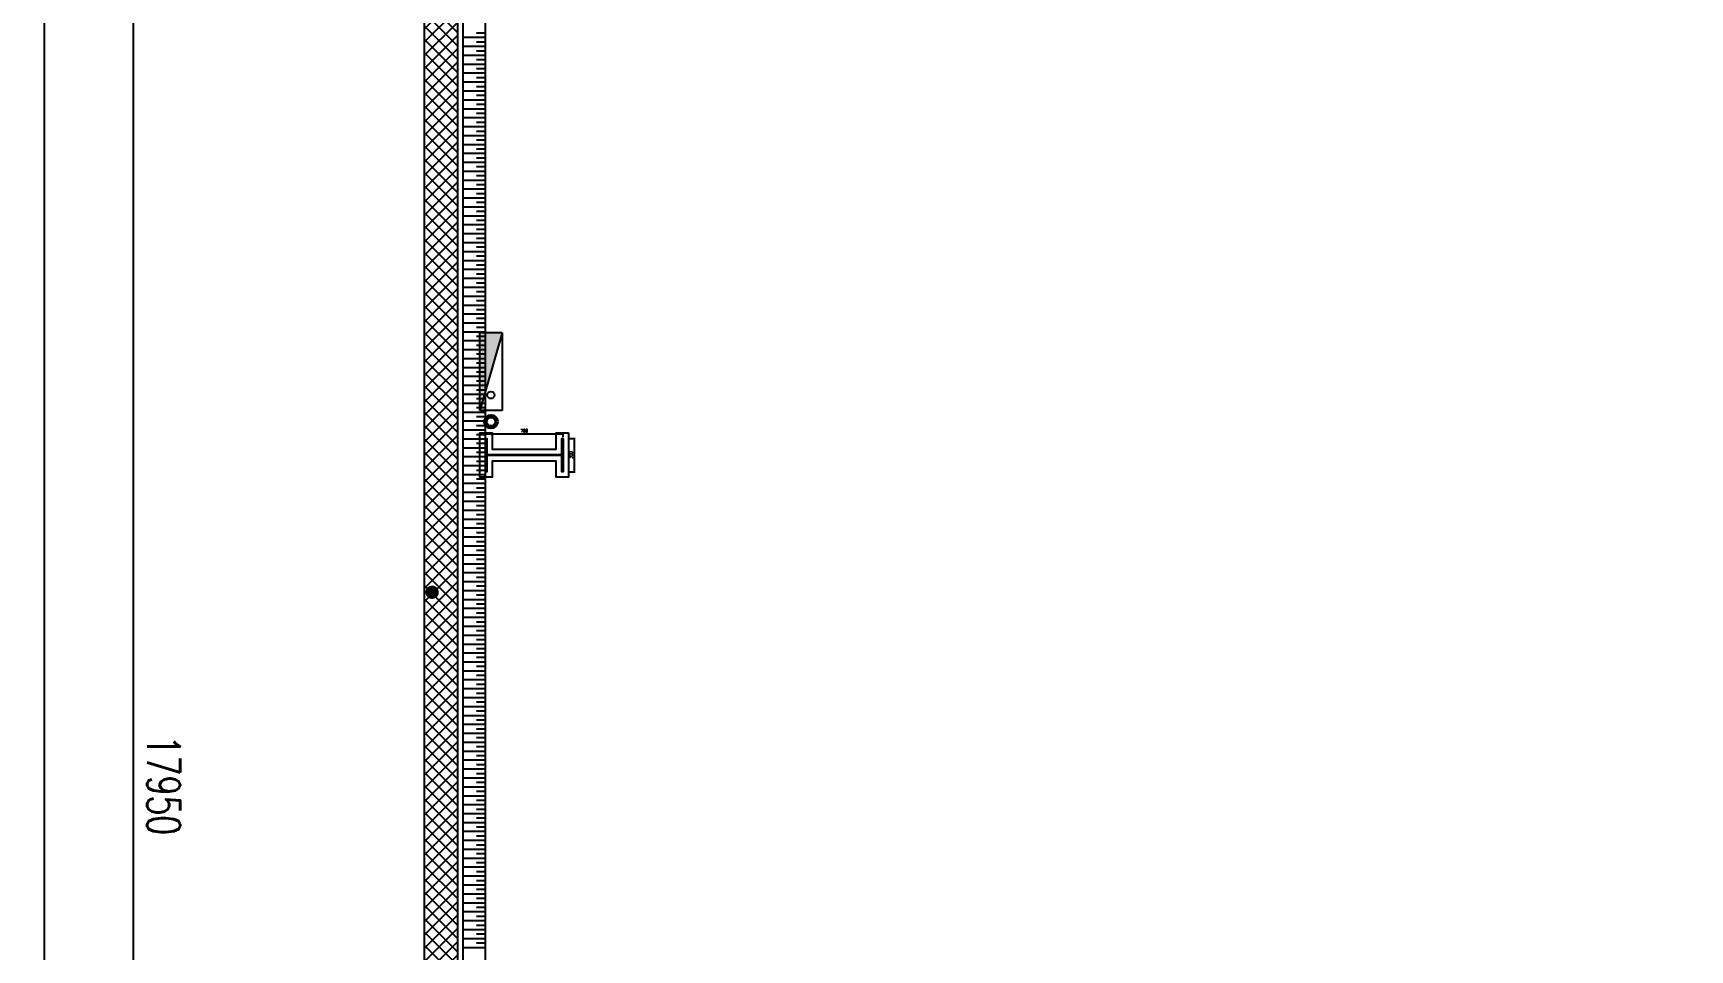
# Model space of a CAD drawing. Extents: x -474411 to 577939, y 0 to 1014176.
# Drawn here: x -317276 to -302360, y 556413 to 564670 of the extents above; entities that cross this region are included whole.
import ezdxf

# ---------------------------------------------------------------- set-up
doc = ezdxf.new("R2010")
doc.units = 0
doc.header["$LTSCALE"] = 1000
doc.header["$MEASUREMENT"] = 0
doc.layers.get('Defpoints').update_dxf_attribs({"color": 210})
for name, color, linetype in [('A-AXIS-D', 1, 'Continuous'), ('A-AXIS-DP', 126, 'Continuous'), ('A-HATCH-2', 251, 'Continuous'), ('A-LIN-V', 9, 'Continuous'), ('A-WINDOW', 140, 'Continuous'), ('AS-COLN', 6, 'Continuous'), ('AS-WALL', 40, 'Continuous'), ('AS-结构边线层', 200, 'Continuous'), ('DIM_SYMB', 3, 'Continuous'), ('PUB_HATCH', 8, 'Continuous'), ('SB_ZF消火栓', 10, 'Continuous')]:
    doc.layers.add(name, color=color, linetype=linetype)
doc.layers.add('LG-ZF消防', color=1, linetype='Continuous', lineweight=60)
doc.styles.add('_TCH_DIM_T3', font='SIMPLEX', dxfattribs={"width": 0.705882, "bigfont": 'GBCBIG'})
doc.styles.add('A-DIM_T3', font='SIMPLEX', dxfattribs={"width": 0.705882, "bigfont": 'GBCBIG'})
doc.dimstyles.new('_TCH_ARCH&&10', dxfattribs={"dimtxt": 29.75, "dimasz": 10, "dimexe": 10, "dimexo": 10, "dimgap": 12.625, "dimtad": 1, "dimdec": 0, "dimzin": 0, "dimdsep": 46, "dimtxsty": '_TCH_DIM_T3', "dimblk": 'ARCHTICK', "dimcen": 0.09, "dimclrt": 7, "dimazin": 2, "dimtfac": 1, "dimtdec": 0, "dimtix": 1, "dimtmove": 2, "dimatfit": 3, "dimfxl": 0, "dimtolj": 1, "dimtzin": 0, "dimarcsym": 0})
doc.dimstyles.new('A-DIM&&100', dxfattribs={"dimtxt": 297.5, "dimasz": 100, "dimexe": 100, "dimexo": 100, "dimgap": 126.25, "dimtad": 1, "dimdec": 0, "dimzin": 0, "dimdsep": 46, "dimtxsty": 'A-DIM_T3', "dimblk": 'ARCHTICK', "dimcen": 0.09, "dimclrt": 7, "dimazin": 2, "dimtfac": 1, "dimtdec": 0, "dimtix": 1, "dimtmove": 2, "dimatfit": 3, "dimfxl": 0, "dimtolj": 1, "dimtzin": 0, "dimarcsym": 0})

# ---------------------------------------------------------------- blocks, each defined once
blk = doc.blocks.new('43243')
at = {"layer": 'AS-结构边线层', "color": 8}
blk.add_lwpolyline([(-295987, 621120), (-313454, 567286), (-313454, 548520), (-281454, 548520), (-281454, 549070), (-279354, 549070), (-279354, 548520), (-277514, 548520), (-277514, 548350), (-263994, 548350), (-263994, 548520), (-254454, 548520), (-254454, 549070), (-252354, 549070)], dxfattribs=at)
blk = doc.blocks.new('_ArchTick')
at = {"color": 0, "linetype": 'ByBlock', "const_width": 0.4}
blk.add_lwpolyline([(-0.5, -0.5), (0.5, 0.5)], dxfattribs=at)
blk = doc.blocks.new('*D1353')
at = {"layer": 'A-AXIS-DP', "color": 0, "lineweight": -2}
for p, q in [((-312444, 561020), (-312395, 561020)), ((-312405, 561020), (-312405, 560720)), ((-312444, 560720), (-312395, 560720))]:
    blk.add_line(p, q, dxfattribs=at)
at = {"layer": 'Defpoints', "color": 0}
for p in [(-312454, 561020), (-312454, 560720), (-312405, 560720)]:
    blk.add_point(p, dxfattribs=at)
at = {"layer": 'A-AXIS-DP', "color": 0, "lineweight": -2, "xscale": 10, "yscale": 10, "zscale": 10}
for p, rotation in [((-312405, 561020), 90), ((-312405, 560720), 270)]:
    blk.add_blockref('_ArchTick', p, dxfattribs=dict(at, rotation=rotation))
at = {"layer": 'A-AXIS-DP', "color": 7, "insert": (-312433, 560870), "char_height": 29.8, "attachment_point": 5, "rotation": 90, "style": '_TCH_DIM_T3'}
blk.add_mtext('\\A1;300', dxfattribs=at)
blk = doc.blocks.new('*D1354')
at = {"layer": 'A-AXIS-DP', "color": 0, "lineweight": -2}
for p, q in [((-313204, 561030), (-313204, 561071)), ((-313204, 561061), (-312504, 561061)), ((-312504, 561030), (-312504, 561071))]:
    blk.add_line(p, q, dxfattribs=at)
at = {"layer": 'Defpoints', "color": 0}
for p in [(-313204, 561020), (-312504, 561061), (-312504, 561020)]:
    blk.add_point(p, dxfattribs=at)
at = {"layer": 'A-AXIS-DP', "color": 0, "lineweight": -2, "xscale": 10, "yscale": 10, "zscale": 10, "rotation": 180}
blk.add_blockref('_ArchTick', (-313204, 561061), dxfattribs=at)
at = {"layer": 'A-AXIS-DP', "color": 0, "lineweight": -2, "xscale": 10, "yscale": 10, "zscale": 10}
blk.add_blockref('_ArchTick', (-312504, 561061), dxfattribs=at)
at = {"layer": 'A-AXIS-DP', "color": 7, "insert": (-312854, 561089), "char_height": 29.8, "attachment_point": 5, "style": '_TCH_DIM_T3'}
blk.add_mtext('\\A1;700', dxfattribs=at)
blk = doc.blocks.new('34242343243')
at = {"color": 8}
for p, q in [((-313204, 564629), (-313404, 564629)), ((-313204, 564669), (-313284, 564669)), ((-313204, 564589), (-313284, 564589)), ((-313204, 564549), (-313404, 564549)), ((-313204, 564468), (-313404, 564468)), ((-313204, 564508), (-313284, 564508)), ((-313204, 564388), (-313404, 564388)), ((-313204, 564308), (-313404, 564308)), ((-313204, 564428), (-313284, 564428)), ((-313204, 564348), (-313284, 564348)), ((-313204, 564227), (-313404, 564227)), ((-313204, 564147), (-313404, 564147)), ((-313204, 564267), (-313284, 564267)), ((-313204, 564187), (-313284, 564187)), ((-313204, 564067), (-313404, 564067)), ((-313204, 563986), (-313404, 563986)), ((-313204, 564107), (-313284, 564107)), ((-313204, 564026), (-313284, 564026)), ((-313204, 563906), (-313404, 563906)), ((-313204, 563946), (-313284, 563946)), ((-313204, 563866), (-313284, 563866)), ((-313204, 563825), (-313404, 563825)), ((-313204, 563745), (-313404, 563745)), ((-313204, 563785), (-313284, 563785)), ((-313204, 563705), (-313284, 563705)), ((-313204, 563665), (-313404, 563665)), ((-313204, 563584), (-313404, 563584)), ((-313204, 563625), (-313284, 563625)), ((-313204, 563544), (-313284, 563544)), ((-313204, 563504), (-313404, 563504)), ((-313204, 563424), (-313404, 563424)), ((-313204, 563464), (-313284, 563464)), ((-313204, 563343), (-313404, 563343)), ((-313204, 563263), (-313404, 563263)), ((-313204, 563384), (-313284, 563384)), ((-313204, 563303), (-313284, 563303)), ((-313204, 563183), (-313404, 563183)), ((-313204, 563102), (-313404, 563102)), ((-313204, 563223), (-313284, 563223)), ((-313204, 563143), (-313284, 563143)), ((-313204, 563022), (-313404, 563022)), ((-313204, 562942), (-313404, 562942)), ((-313204, 563062), (-313284, 563062)), ((-313204, 562982), (-313284, 562982)), ((-313204, 562861), (-313404, 562861)), ((-313204, 562901), (-313284, 562901)), ((-313204, 562821), (-313284, 562821)), ((-313204, 562781), (-313404, 562781)), ((-313204, 562701), (-313404, 562701)), ((-313204, 562741), (-313284, 562741)), ((-313204, 562660), (-313284, 562660)), ((-313204, 562620), (-313404, 562620)), ((-313204, 562540), (-313404, 562540)), ((-313204, 562580), (-313284, 562580)), ((-313204, 562500), (-313284, 562500)), ((-313204, 562460), (-313404, 562460)), ((-313204, 562379), (-313404, 562379)), ((-313204, 562419), (-313284, 562419)), ((-313204, 562299), (-313404, 562299)), ((-313204, 562218), (-313404, 562218)), ((-313204, 562339), (-313284, 562339)), ((-313204, 562259), (-313284, 562259)), ((-313204, 562138), (-313404, 562138)), ((-313204, 562058), (-313404, 562058)), ((-313204, 562178), (-313284, 562178)), ((-313204, 562098), (-313284, 562098)), ((-313204, 561977), (-313404, 561977)), ((-313204, 561897), (-313404, 561897)), ((-313204, 562018), (-313284, 562018)), ((-313204, 561937), (-313284, 561937)), ((-313204, 561817), (-313404, 561817)), ((-313204, 561857), (-313284, 561857)), ((-313204, 561777), (-313284, 561777)), ((-313204, 561736), (-313404, 561736)), ((-313204, 561656), (-313404, 561656)), ((-313204, 561696), (-313284, 561696)), ((-313204, 561616), (-313284, 561616)), ((-313204, 561576), (-313404, 561576)), ((-313204, 561495), (-313404, 561495)), ((-313204, 561536), (-313284, 561536)), ((-313204, 561455), (-313284, 561455)), ((-313204, 561415), (-313404, 561415)), ((-313204, 561335), (-313404, 561335)), ((-313204, 561375), (-313284, 561375)), ((-313204, 561254), (-313404, 561254)), ((-313204, 561174), (-313404, 561174)), ((-313204, 561294), (-313284, 561294)), ((-313204, 561214), (-313284, 561214)), ((-313204, 561094), (-313404, 561094)), ((-313204, 561013), (-313404, 561013)), ((-313204, 561134), (-313284, 561134)), ((-313204, 561053), (-313284, 561053)), ((-313204, 560933), (-313404, 560933)), ((-313204, 560973), (-313284, 560973)), ((-313204, 560893), (-313284, 560893)), ((-313204, 560853), (-313404, 560853)), ((-313204, 560772), (-313404, 560772)), ((-313204, 560812), (-313284, 560812)), ((-313204, 560732), (-313284, 560732)), ((-313204, 560692), (-313404, 560692)), ((-313204, 560612), (-313404, 560612)), ((-313204, 560652), (-313284, 560652)), ((-313204, 560571), (-313284, 560571)), ((-313204, 560531), (-313404, 560531)), ((-313204, 560451), (-313404, 560451)), ((-313204, 560491), (-313284, 560491)), ((-313204, 560411), (-313284, 560411)), ((-313204, 560370), (-313404, 560370)), ((-313204, 560290), (-313404, 560290)), ((-313204, 560330), (-313284, 560330)), ((-313204, 560210), (-313404, 560210)), ((-313204, 560129), (-313404, 560129)), ((-313204, 560250), (-313284, 560250)), ((-313204, 560170), (-313284, 560170)), ((-313204, 560049), (-313404, 560049)), ((-313204, 559969), (-313404, 559969)), ((-313204, 560089), (-313284, 560089)), ((-313204, 560009), (-313284, 560009)), ((-313204, 559888), (-313404, 559888)), ((-313204, 559929), (-313284, 559929)), ((-313204, 559848), (-313284, 559848)), ((-313204, 559808), (-313404, 559808)), ((-313204, 559728), (-313404, 559728)), ((-313204, 559768), (-313284, 559768)), ((-313204, 559688), (-313284, 559688)), ((-313204, 559647), (-313404, 559647)), ((-313204, 559567), (-313404, 559567)), ((-313204, 559607), (-313284, 559607)), ((-313204, 559527), (-313284, 559527)), ((-313204, 559487), (-313404, 559487)), ((-313204, 559406), (-313404, 559406)), ((-313204, 559446), (-313284, 559446)), ((-313204, 559366), (-313284, 559366)), ((-313204, 559326), (-313404, 559326)), ((-313204, 559246), (-313404, 559246)), ((-313204, 559286), (-313284, 559286)), ((-313204, 559165), (-313404, 559165)), ((-313204, 559085), (-313404, 559085)), ((-313204, 559205), (-313284, 559205)), ((-313204, 559125), (-313284, 559125)), ((-313204, 559005), (-313404, 559005)), ((-313204, 558924), (-313404, 558924)), ((-313204, 559045), (-313284, 559045)), ((-313204, 558964), (-313284, 558964)), ((-313204, 558844), (-313404, 558844)), ((-313204, 558884), (-313284, 558884)), ((-313204, 558804), (-313284, 558804)), ((-313204, 558764), (-313404, 558764)), ((-313204, 558683), (-313404, 558683)), ((-313204, 558723), (-313284, 558723)), ((-313204, 558643), (-313284, 558643)), ((-313204, 558603), (-313404, 558603)), ((-313204, 558522), (-313404, 558522)), ((-313204, 558563), (-313284, 558563)), ((-313204, 558482), (-313284, 558482)), ((-313204, 558442), (-313404, 558442)), ((-313204, 558362), (-313404, 558362)), ((-313204, 558402), (-313284, 558402)), ((-313204, 558322), (-313284, 558322)), ((-313204, 558281), (-313404, 558281)), ((-313204, 558201), (-313404, 558201)), ((-313204, 558241), (-313284, 558241)), ((-313204, 558121), (-313404, 558121)), ((-313204, 558040), (-313404, 558040)), ((-313204, 558161), (-313284, 558161)), ((-313204, 558081), (-313284, 558081)), ((-313204, 557960), (-313404, 557960)), ((-313204, 557880), (-313404, 557880)), ((-313204, 558000), (-313284, 558000)), ((-313204, 557920), (-313284, 557920)), ((-313204, 557799), (-313404, 557799)), ((-313204, 557840), (-313284, 557840)), ((-313204, 557759), (-313284, 557759)), ((-313204, 557719), (-313404, 557719)), ((-313204, 557639), (-313404, 557639)), ((-313204, 557679), (-313284, 557679)), ((-313204, 557598), (-313284, 557598)), ((-313204, 557558), (-313404, 557558)), ((-313204, 557478), (-313404, 557478)), ((-313204, 557518), (-313284, 557518)), ((-313204, 557438), (-313284, 557438)), ((-313204, 557398), (-313404, 557398)), ((-313204, 557317), (-313404, 557317)), ((-313204, 557357), (-313284, 557357)), ((-313204, 557277), (-313284, 557277)), ((-313204, 557237), (-313404, 557237)), ((-313204, 557157), (-313404, 557157)), ((-313204, 557197), (-313284, 557197)), ((-313204, 557076), (-313404, 557076)), ((-313204, 556996), (-313404, 556996)), ((-313204, 557116), (-313284, 557116)), ((-313204, 557036), (-313284, 557036)), ((-313204, 556915), (-313404, 556915)), ((-313204, 556835), (-313404, 556835)), ((-313204, 556956), (-313284, 556956)), ((-313204, 556875), (-313284, 556875)), ((-313204, 556755), (-313404, 556755)), ((-313204, 556795), (-313284, 556795)), ((-313204, 556715), (-313284, 556715)), ((-313204, 556674), (-313404, 556674)), ((-313204, 556594), (-313404, 556594)), ((-313204, 556634), (-313284, 556634)), ((-313204, 556554), (-313284, 556554)), ((-313204, 556514), (-313404, 556514)), ((-313204, 556433), (-313404, 556433)), ((-313204, 556474), (-313284, 556474))]:
    blk.add_line(p, q, dxfattribs=at)
at = {"layer": 'A-LIN-V', "color": 8}
for p, q in [((-313404, 548570), (-313404, 564870)), ((-313204, 548770), (-313204, 564870))]:
    blk.add_line(p, q, dxfattribs=at)
at = {"layer": 'Defpoints', "color": 8}
for p in [(-313204, 564629), (-313204, 564549), (-313204, 564468), (-313204, 564388), (-313204, 564308), (-313204, 564227), (-313204, 564147), (-313204, 564067), (-313204, 563986), (-313204, 563906), (-313204, 563825), (-313204, 563745), (-313204, 563665), (-313204, 563584), (-313204, 563504), (-313204, 563424), (-313204, 563343), (-313204, 563263), (-313204, 563183), (-313204, 563102), (-313204, 563022), (-313204, 562942), (-313204, 562861), (-313204, 562781), (-313204, 562701), (-313204, 562620), (-313204, 562540), (-313204, 562460), (-313204, 562379), (-313204, 562299), (-313204, 562218), (-313204, 562138), (-313204, 562058), (-313204, 561977), (-313204, 561897), (-313204, 561817), (-313204, 561736), (-313204, 561656), (-313204, 561576), (-313204, 561495), (-313204, 561415), (-313204, 561335), (-313204, 561254), (-313204, 561174), (-313204, 561094), (-313204, 561013), (-313204, 560933), (-313204, 560853), (-313204, 560772), (-313204, 560692), (-313204, 560612), (-313204, 560531), (-313204, 560451), (-313204, 560370), (-313204, 560290), (-313204, 560210), (-313204, 560129), (-313204, 560049), (-313204, 559969), (-313204, 559888), (-313204, 559808), (-313204, 559728), (-313204, 559647), (-313204, 559567), (-313204, 559487), (-313204, 559406), (-313204, 559326), (-313204, 559246), (-313204, 559165), (-313204, 559085), (-313204, 559005), (-313204, 558924), (-313204, 558844), (-313204, 558764), (-313204, 558683), (-313204, 558603), (-313204, 558522), (-313204, 558442), (-313204, 558362), (-313204, 558281), (-313204, 558201), (-313204, 558121), (-313204, 558040), (-313204, 557960), (-313204, 557880), (-313204, 557799), (-313204, 557719), (-313204, 557639), (-313204, 557558), (-313204, 557478), (-313204, 557398), (-313204, 557317), (-313204, 557237), (-313204, 557157), (-313204, 557076), (-313204, 556996), (-313204, 556915), (-313204, 556835), (-313204, 556755), (-313204, 556674), (-313204, 556594), (-313204, 556514), (-313204, 556433)]:
    blk.add_point(p, dxfattribs=at)
blk = doc.blocks.new('234243242332')
at = {"layer": 'SB_ZF消火栓'}
blk.add_hatch(color=8, dxfattribs=at).paths.add_polyline_path([(-313254, 561270), (-313254, 561970), (-313054, 561970)])
at = {"layer": 'LG-ZF消防', "color": 8}
blk.add_circle((-313154, 561170), 50, dxfattribs=at)
at = {"layer": 'SB_ZF消火栓', "color": 8}
for p, q in [((-313254, 561270), (-313254, 561970)), ((-313054, 561970), (-313254, 561970)), ((-313054, 561970), (-313254, 561270)), ((-313054, 561970), (-313054, 561270)), ((-313054, 561270), (-313254, 561270))]:
    blk.add_line(p, q, dxfattribs=at)
blk.add_circle((-313154, 561410), 32.5, dxfattribs=at)
blk = doc.blocks.new('*D594')
at = {"layer": 'A-AXIS-D', "color": 0, "lineweight": -2}
for p, q in [((-315689, 566870), (-316476, 566870)), ((-316376, 566870), (-316376, 548920)), ((-315689, 548920), (-316476, 548920))]:
    blk.add_line(p, q, dxfattribs=at)
at = {"layer": 'Defpoints', "color": 0}
for p in [(-315589, 566870), (-316376, 548920), (-315589, 548920)]:
    blk.add_point(p, dxfattribs=at)
at = {"layer": 'A-AXIS-D', "color": 0, "lineweight": -2, "xscale": 100, "yscale": 100, "zscale": 100}
for p, rotation in [((-316376, 566870), 90), ((-316376, 548920), 270)]:
    blk.add_blockref('_ArchTick', p, dxfattribs=dict(at, rotation=rotation))
at = {"layer": 'A-AXIS-D', "color": 7, "insert": (-316101, 557895), "char_height": 297.5, "attachment_point": 5, "rotation": 270, "style": 'A-DIM_T3'}
blk.add_mtext('\\A1;17950', dxfattribs=at)
blk = doc.blocks.new('*D694')
at = {"layer": 'A-AXIS-D', "color": 0, "lineweight": -2}
for p, q in [((-315789, 621420), (-317276, 621420)), ((-317176, 621420), (-317176, 548220)), ((-315789, 548220), (-317276, 548220))]:
    blk.add_line(p, q, dxfattribs=at)
at = {"layer": 'Defpoints', "color": 0}
for p in [(-315689, 621420), (-317176, 548220), (-315689, 548220)]:
    blk.add_point(p, dxfattribs=at)
at = {"layer": 'A-AXIS-D', "color": 0, "lineweight": -2, "xscale": 100, "yscale": 100, "zscale": 100}
for p, rotation in [((-317176, 621420), 90), ((-317176, 548220), 270)]:
    blk.add_blockref('_ArchTick', p, dxfattribs=dict(at, rotation=rotation))
at = {"layer": 'A-AXIS-D', "color": 7, "insert": (-316901, 584820), "char_height": 297.5, "attachment_point": 5, "rotation": 270, "style": 'A-DIM_T3'}
blk.add_mtext('\\A1;73200', dxfattribs=at)
blk = doc.blocks.new('42343')
at = {"layer": 'A-HATCH-2', "color": 8}
blk.add_lwpolyline([(-312454.2, 561070), (-312454.2, 560670), (-312566.2, 560670), (-312566.2, 560816), (-313142.2, 560816), (-313142.2, 560670), (-313254.2, 560670), (-313254.2, 561070), (-313142.2, 561070), (-313142.2, 560924), (-312566.2, 560924), (-312566.2, 561070)], close=True, dxfattribs=at)
at = {"layer": 'AS-COLN', "color": 8}
blk.add_lwpolyline([(-312504.2, 561020), (-312504.2, 560720), (-312516.2, 560720), (-312516.2, 560866), (-313192.2, 560866), (-313192.2, 560720), (-313204.2, 560720), (-313204.2, 561020), (-313192.2, 561020), (-313192.2, 560874), (-312516.2, 560874), (-312516.2, 561020)], close=True, dxfattribs=at)
at = {"layer": 'A-AXIS-DP', "color": 8}
for p1, p2, distance, picture, middle in [((-313204.2, 561020), (-312504.2, 561020), 41.3, '*D1354', (-312854.2, 561088.7)), ((-312454.2, 561020), (-312454.2, 560720), 48.7, '*D1353', (-312432.9, 560870))]:
    dim = blk.add_aligned_dim(p1=p1, p2=p2, distance=distance, dimstyle='_TCH_ARCH&&10', dxfattribs=at)
    dim.commit()
    dim.dimension.update_dxf_attribs({"geometry": picture, "text_midpoint": middle})

msp = doc.modelspace()

# ---------------------------------------------------------------- hatches: boundary and pattern name
at = {"layer": 'PUB_HATCH'}
h = msp.add_hatch(dxfattribs=at)
h.set_pattern_fill('多孔材料', color=8, scale=30, style=0)
h.set_pattern_definition([(45, (60, 0), (-60.000061, 60.000061), []), (135, (60, 0), (-60.000061, -60.000061), [])])
h.paths.add_polyline_path([(-313754.2, 564870), (-313754.2, 548219.9), (-313454.2, 548519.9), (-313454.2, 564870)])

# ---------------------------------------------------------------- linework, layer by layer
at = {"layer": 'AS-WALL', "color": 8}
for p, q in [((-313754.2, 564870), (-313754.2, 548219.9)), ((-313454.2, 564870), (-313454.2, 548519.9))]:
    msp.add_line(p, q, dxfattribs=at)
at = {"layer": 'DIM_SYMB', "color": 8, "const_width": 60}
msp.add_lwpolyline([(-313708.5, 559616.6, 1), (-313659.9, 559651.7, 1)], format="xyb", close=True, dxfattribs=at)

# ---------------------------------------------------------------- block references
at = {"layer": 'A-WINDOW', "color": 8}
for name in ['43243', '42343']:
    msp.add_blockref(name, (0, 0), dxfattribs=at)
at = {"layer": 'DIM_SYMB', "color": 8}
msp.add_blockref('34242343243', (0, 0), dxfattribs=at)
at = {"layer": 'SB_ZF消火栓', "color": 8, "linetype": 'Continuous'}
msp.add_blockref('234243242332', (0, 0), dxfattribs=at)

# ---------------------------------------------------------------- dimensions: what is measured, and where the dimension line sits
at = {"layer": 'A-AXIS-D', "color": 8}
for base, p1, p2, picture, middle in [((-317175.8, 548219.9), (-315689.4, 621420), (-315689.4, 548219.9), '*D694', (-316900.8, 584820)), ((-316375.8, 548920), (-315589.4, 566870), (-315589.4, 548920), '*D594', (-316100.8, 557895))]:
    dim = msp.add_linear_dim(base=base, p1=p1, p2=p2, angle=270, dimstyle='A-DIM&&100', override={"dimgap": 0}, dxfattribs=at)
    dim.commit()
    dim.dimension.update_dxf_attribs({"geometry": picture, "text_midpoint": middle, "dimtype": 161, "text_rotation": 270})

doc.saveas('drawing.dxf')
